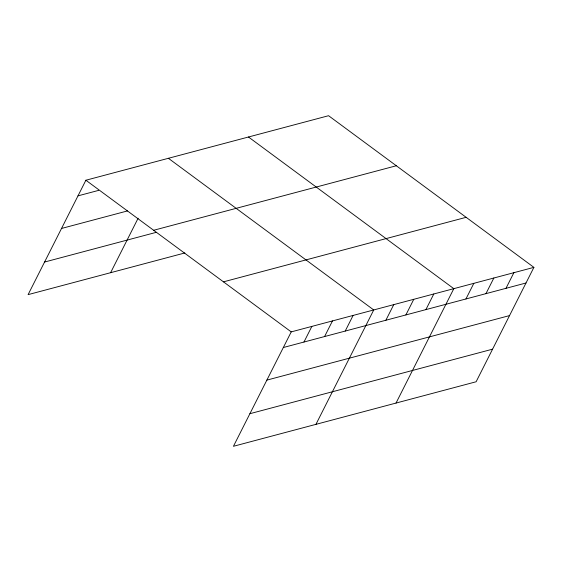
<?xml version="1.0" encoding="UTF-8"?>
<svg xmlns="http://www.w3.org/2000/svg" width="562" height="562" viewBox="0 0 562 562"><rect width="100%" height="100%" fill="white"/><g stroke="black" fill="none" stroke-linecap="round" stroke-linejoin="round"><path stroke-width="0.84" d="M533.9 267.364L291.228 331.889L233.434 446.291L476.112 381.767L533.9 267.364L328.566 115.709L85.888 180.233L28.1 294.636L184.849 252.956M110.609 272.696L138.119 218.239M303.958 342.033L311.854 326.403M324.583 336.554L332.479 320.916M345.216 331.067L353.112 315.437M315.942 424.352L373.737 309.95L168.396 158.294M385.862 320.256L393.758 304.625M405.883 314.931L413.78 299.3M425.898 309.613L433.801 293.982M396.027 403.059L453.815 288.657L248.481 137.002M465.94 298.963L473.836 283.332M485.961 293.638L493.858 278.007M505.983 288.32L513.879 272.682M77.992 195.864L98.624 190.385M61.532 228.46L127.539 210.912M153.651 230.28L396.322 165.755M44.567 262.047L156.271 232.338M223.465 281.843L466.137 217.318M283.332 347.52L526.004 282.995M266.866 380.116L509.537 315.591M249.9 413.695L492.572 349.171M85.888 180.233L291.228 331.889"/></g></svg>
